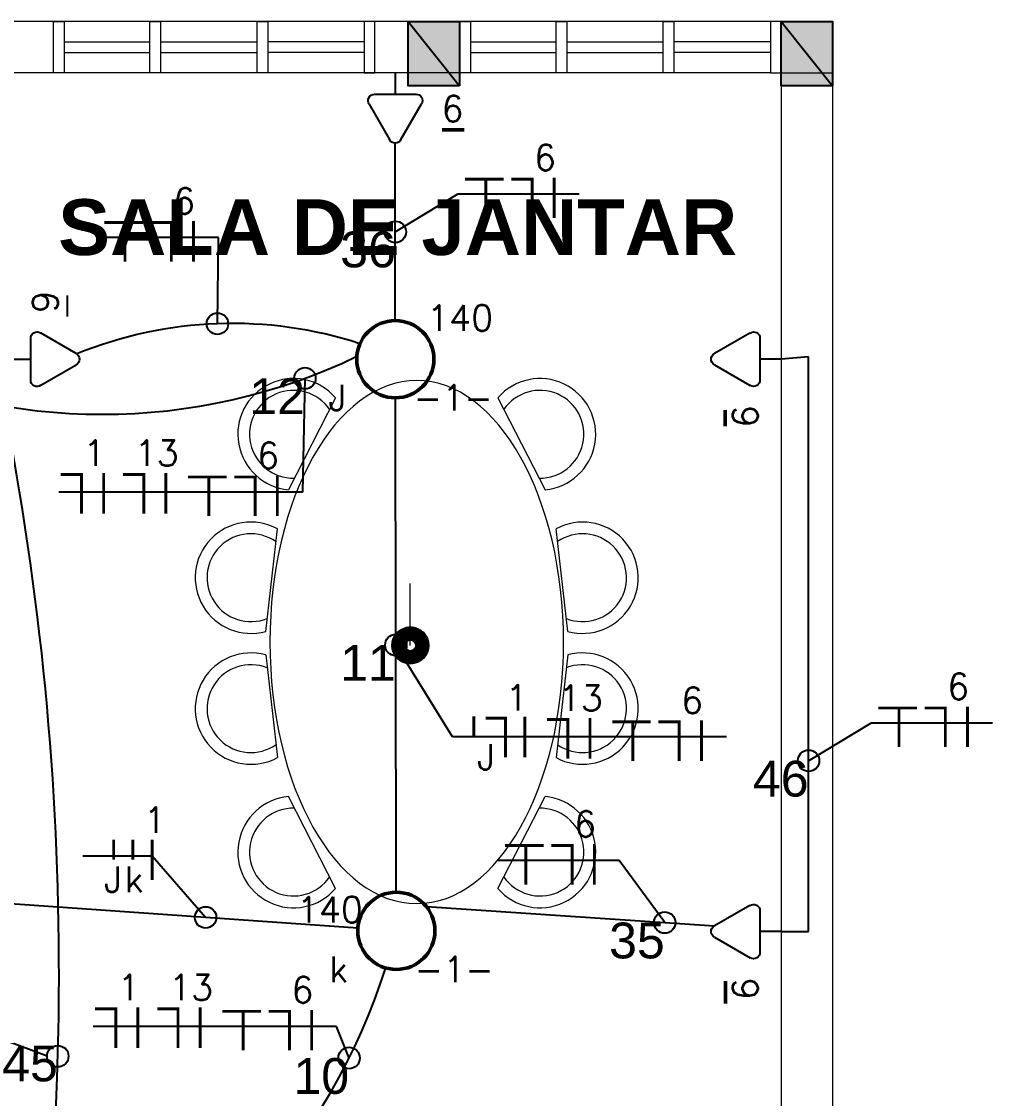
# Model space of a CAD drawing. Header units: millimetres. Extents: x 4360 to 8806, y 1896 to 3880.
# Drawn here: x 4433.37 to 4437.9, y 1944.61 to 1949.63 of the extents above; entities that cross this region are included whole.
import ezdxf
from ezdxf.enums import TextEntityAlignment as Align

# ---------------------------------------------------------------- set-up
doc = ezdxf.new("R2010")
doc.units = ezdxf.units.MM
doc.linetypes.add('Contínuo', pattern=[0])
for name, color, linetype, lineweight in [('C-Moveis', 7, 'Continuous', 5), ('C-Paredes-Acessorios', 20, 'Continuous', 5), ('C-Texto', 4, 'Continuous', 9), ('ILUMINAÇÃO', 1, 'Contínuo', 50), ('TOMADAS', 1, 'Continuous', 25)]:
    doc.layers.add(name, color=color, linetype=linetype, lineweight=lineweight)
doc.layers.add('C-Pilares', color=7, linetype='Continuous', plot=False)
doc.layers.add('CIRCUITOS', color=255, linetype='Continuous')
doc.layers.add('Eletrodutos', color=4, linetype='Continuous')
doc.styles.add('BOLD', font='arialbd.ttf')
doc.styles.add('RomanS', font='romans.shx')
doc.styles.get("Standard").update_dxf_attribs({"font": 'arial.ttf'})

# ---------------------------------------------------------------- blocks, each defined once
blk = doc.blocks.new('A$C2A3D30EB')
at = {"layer": 'C-Pilares'}
for color, points in [(6, [(0, 0), (24, 30), (0, 30)]), (6, [(24, 30), (0, 30), (0, 0)]), (135, [(24, 30), (0, 0), (24, 0)])]:
    blk.add_hatch(color=color, dxfattribs=at).paths.add_polyline_path(points)
blk.add_line((24, 30), (0, 0), dxfattribs=at)
at = {"layer": 'C-Pilares', "color": 7}
blk.add_lwpolyline([(0, 0), (24, 0), (24, 30), (0, 30)], close=True, dxfattribs=at)
blk = doc.blocks.new('A$C0BD3781F')
blk.add_circle((0.36, 0.36), 0.36)
at = {"style": 'RomanS', "flags": 8}
for tag, p in [('001', (0.188, 0.472)), ('009', (0.502, 0.474)), ('020', (0.356, 0.232))]:
    blk.add_attdef(tag, text='', height=0.16, dxfattribs=at).set_placement(p, align=Align.MIDDLE_CENTER)
blk = doc.blocks.new('TEBAI01')
for p, q in [((-1.617, 1.949), (-0.353, 4.139)), ((0.353, 4.139), (1.631, 1.925)), ((-1.297, 1.32), (1.28, 1.32)), ((0, 0), (0, 1.32))]:
    blk.add_line(p, q)
for centre, start, end in [((0, 3.967), 26.04787, 153.95213), ((-1.302, 1.713), 143.13324, 270.77697), ((1.3, 1.713), 267.18113, 32.56886)]:
    blk.add_arc(centre, 0.393, start, end)
at = {"style": 'RomanS', "flags": 8}
for tag, p in [('020', (-5.031, 2.198)), ('001', (3.561, 2.226))]:
    blk.add_attdef(tag, text='', height=1.6, dxfattribs=at).set_placement(p, align=Align.MIDDLE_CENTER)
blk = doc.blocks.new('FNT')
at = {"const_width": 0.24}
for points in [[(0.12, 1.68), (0.12, -1.68)], [(1.84, 1.56), (3.68, 1.56)], [(1.96, 1.44), (1.96, -1.68)], [(4.32, 1.56), (7.52, 1.56)], [(5.8, 1.44), (5.8, -1.68)]]:
    blk.add_lwpolyline(points, dxfattribs=at)
at = {"style": 'RomanS', "flags": 8}
blk.add_attdef('001', text='', height=1.6, dxfattribs=at).set_placement((0.888, 3.343), align=Align.MIDDLE_CENTER)
blk = doc.blocks.new('A$C27EA2FDF')
at = {"const_width": 0.009}
for points in [[(0.0398, 0.126), (0.0398, 0)], [(0.1043, 0.1215), (0.1733, 0.1215)], [(0.1088, 0.117), (0.1088, 0)]]:
    blk.add_lwpolyline(points, dxfattribs=at)
at = {"style": 'RomanS', "flags": 8}
blk.add_attdef('001', text='', height=0.06, dxfattribs=at).set_placement((0.0686, 0.1884), align=Align.MIDDLE_CENTER)
blk = doc.blocks.new('FRR')
at = {"const_width": 0.24}
for points in [[(0.12, 1.68), (0.12, -1.68)], [(1.72, 1.68), (1.72, 0)], [(3.32, 1.68), (3.32, 0)]]:
    blk.add_lwpolyline(points, dxfattribs=at)
at = {"style": 'RomanS', "flags": 8}
for tag, p in [('001', (-0.099, 3.31)), ('009', (1.633, -1.63)), ('030', (3.365, -1.63))]:
    blk.add_attdef(tag, text='', height=1.6, dxfattribs=at).set_placement(p, align=Align.MIDDLE_CENTER)
blk = doc.blocks.new('FNR')
at = {"const_width": 0.24}
for points in [[(0.12, 1.68), (0.12, -1.68)], [(1.72, 1.68), (1.72, -1.68)], [(4.348, 1.697), (4.348, 0.017)], [(1.76, 1.56), (3.36, 1.56)]]:
    blk.add_lwpolyline(points, dxfattribs=at)
at = {"style": 'RomanS', "flags": 8}
for tag, p in [('001', (0.787, 3.267)), ('009', (4.35, -1.654))]:
    blk.add_attdef(tag, text='', height=1.6, dxfattribs=at).set_placement(p, align=Align.MIDDLE_CENTER)

msp = doc.modelspace()

# ---------------------------------------------------------------- hatches: boundary and pattern name
at = {"layer": 'C-Moveis'}
h = msp.add_hatch(dxfattribs=at)
h.set_pattern_fill('ANSI31', color=256, scale=0.01, angle=-90)
h.set_pattern_definition([(315, (-150519.8387877, -382088.0034374), (0.000883883476483, 0.000883883476483), [])])
h.paths.add_polyline_path([(4435.18851, 1946.80782, -1), (4435.18851, 1946.63534, -1)])
h.paths.add_polyline_path([(4435.18851, 1946.69694, 1), (4435.18851, 1946.74622, 1)], flags=16)
h = msp.add_hatch(dxfattribs=at)
h.set_pattern_fill('ANSI31', color=256, scale=0.01, angle=-90)
h.set_pattern_definition([(315, (-150523.4951777, -382088.2361455), (0.000883883476483, 0.000883883476483), [])])
h.paths.add_polyline_path([(4435.18851, 1946.80782, -1), (4435.18851, 1946.63534, -1)])
h.paths.add_polyline_path([(4435.18851, 1946.69694, 1), (4435.18851, 1946.74622, 1)], flags=16)

# ---------------------------------------------------------------- linework, layer by layer
for p, q in [((4434.83961, 1947.8768), (4434.61986, 1947.44791)), ((4434.83961, 1947.8768), (4434.61986, 1947.44791)), ((4435.59737, 1947.8768), (4435.81712, 1947.44791)), ((4435.59737, 1947.8768), (4435.81712, 1947.44791)), ((4434.51409, 1946.78703), (4434.56811, 1947.26589)), ((4434.51409, 1946.78703), (4434.56811, 1947.26589)), ((4435.9229, 1946.78703), (4435.86887, 1947.26589)), ((4435.9229, 1946.78703), (4435.86887, 1947.26589)), ((4435.18851, 1946.72158), (4435.18851, 1947.01096)), ((4435.18851, 1946.72158), (4435.18851, 1947.01096)), ((4434.51409, 1946.67697), (4434.56811, 1946.1981)), ((4434.51409, 1946.67697), (4434.56811, 1946.1981)), ((4435.9229, 1946.67697), (4435.86887, 1946.1981)), ((4435.9229, 1946.67697), (4435.86887, 1946.1981)), ((4434.83961, 1945.5872), (4434.61986, 1946.01609)), ((4434.83961, 1945.5872), (4434.61986, 1946.01609)), ((4435.59737, 1945.5872), (4435.81712, 1946.01609)), ((4435.59737, 1945.5872), (4435.81712, 1946.01609))]:
    msp.add_line(p, q, dxfattribs=at)
for radius in [0.08624, 0.08624, 0.02464, 0.02464]:
    msp.add_circle((4435.18851, 1946.72158), radius, dxfattribs=at)
for centre, radius, start, end in [((4434.64346, 1947.70656), 0.25972, 40.955, 264.78708), ((4434.64346, 1947.70656), 0.25972, 40.955, 264.78708), ((4435.79352, 1947.70656), 0.25972, 275.21292, 139.045), ((4435.79352, 1947.70656), 0.25972, 275.21292, 139.045), ((4434.64346, 1947.70656), 0.20472, 34.60781, 271.13428), ((4434.64346, 1947.70656), 0.20472, 34.60781, 271.13428), ((4435.79352, 1947.70656), 0.20472, 268.86572, 145.39219), ((4435.79352, 1947.70656), 0.20472, 268.86572, 145.39219), ((4434.44477, 1947.03733), 0.25972, 61.64715, 285.47923), ((4434.44477, 1947.03733), 0.25972, 61.64715, 285.47923), ((4435.99221, 1947.03733), 0.25972, 254.52077, 118.35285), ((4435.99221, 1947.03733), 0.25972, 254.52077, 118.35285), ((4434.44477, 1947.03733), 0.20472, 55.29995, 291.82643), ((4434.44477, 1947.03733), 0.20472, 55.29995, 291.82643), ((4435.99221, 1947.03733), 0.20472, 248.17357, 124.70005), ((4435.99221, 1947.03733), 0.20472, 248.17357, 124.70005), ((4434.44477, 1946.42667), 0.25972, 74.52077, 298.35285), ((4434.44477, 1946.42667), 0.25972, 74.52077, 298.35285), ((4435.99221, 1946.42667), 0.25972, 241.64715, 105.47923), ((4435.99221, 1946.42667), 0.25972, 241.64715, 105.47923), ((4434.44477, 1946.42667), 0.20472, 68.17357, 304.70005), ((4434.44477, 1946.42667), 0.20472, 68.17357, 304.70005), ((4435.99221, 1946.42667), 0.20472, 235.29995, 111.82643), ((4435.99221, 1946.42667), 0.20472, 235.29995, 111.82643), ((4434.64346, 1945.75744), 0.25972, 95.21292, 319.045), ((4434.64346, 1945.75744), 0.25972, 95.21292, 319.045), ((4435.79352, 1945.75744), 0.25972, 220.955, 84.78708), ((4435.79352, 1945.75744), 0.25972, 220.955, 84.78708), ((4434.64346, 1945.75744), 0.20472, 88.86572, 325.39219), ((4434.64346, 1945.75744), 0.20472, 88.86572, 325.39219), ((4435.79352, 1945.75744), 0.20472, 214.60781, 91.13428), ((4435.79352, 1945.75744), 0.20472, 214.60781, 91.13428)]:
    msp.add_arc(centre, radius, start, end, dxfattribs=at)
at = {"layer": 'C-Moveis', "extrusion": (0, 0, -1)}
msp.add_ellipse((4435.21849, 1946.737), major_axis=(0, -1.22), ratio=0.5614754, dxfattribs=at)
msp.add_ellipse((4435.21849, 1946.737), major_axis=(0, -1.22), ratio=0.5614754, dxfattribs=at)
at = {"layer": 'C-Paredes-Acessorios'}
for p, q in [((4437.15851, 1949.63158), (4430.31351, 1949.63158)), ((4437.15851, 1949.63158), (4430.31351, 1949.63158)), ((4434.97351, 1949.63158), (4433.52351, 1949.63158)), ((4433.52351, 1949.39158), (4433.52351, 1949.63158)), ((4434.97351, 1949.63158), (4433.52351, 1949.63158)), ((4433.52351, 1949.39158), (4433.52351, 1949.63158)), ((4435.41851, 1949.63158), (4434.15351, 1949.63158)), ((4435.41851, 1949.63158), (4434.15351, 1949.63158)), ((4435.02351, 1949.39158), (4435.02351, 1949.63158)), ((4435.02351, 1949.39158), (4435.02351, 1949.63158)), ((4436.86851, 1949.63158), (4435.41851, 1949.63158)), ((4435.41851, 1949.39158), (4435.41851, 1949.63158)), ((4436.86851, 1949.63158), (4435.41851, 1949.63158)), ((4435.41851, 1949.39158), (4435.41851, 1949.63158)), ((4437.15851, 1949.63158), (4436.91851, 1949.63158)), ((4436.91851, 1949.39158), (4436.91851, 1949.63158)), ((4437.15851, 1949.63158), (4436.91851, 1949.63158)), ((4436.91851, 1949.39158), (4436.91851, 1949.63158)), ((4437.15851, 1949.63158), (4437.15851, 1940.21158)), ((4437.15851, 1949.63158), (4437.15851, 1940.21158)), ((4433.57351, 1949.53658), (4433.97351, 1949.53658)), ((4433.57351, 1949.53658), (4433.97351, 1949.53658)), ((4434.02351, 1949.53658), (4434.47351, 1949.53658)), ((4434.02351, 1949.53658), (4434.47351, 1949.53658)), ((4434.97351, 1949.53658), (4434.52351, 1949.53658)), ((4434.97351, 1949.53658), (4434.52351, 1949.53658)), ((4435.46851, 1949.53658), (4435.86851, 1949.53658)), ((4435.46851, 1949.53658), (4435.86851, 1949.53658)), ((4435.91851, 1949.53658), (4436.36851, 1949.53658)), ((4435.91851, 1949.53658), (4436.36851, 1949.53658)), ((4436.86851, 1949.53658), (4436.41851, 1949.53658)), ((4436.86851, 1949.53658), (4436.41851, 1949.53658)), ((4433.57351, 1949.48658), (4433.97351, 1949.48658)), ((4433.57351, 1949.48658), (4433.97351, 1949.48658)), ((4434.02351, 1949.48658), (4434.47351, 1949.48658)), ((4434.02351, 1949.48658), (4434.47351, 1949.48658)), ((4434.97351, 1949.48658), (4434.52351, 1949.48658)), ((4434.97351, 1949.48658), (4434.52351, 1949.48658)), ((4435.46851, 1949.48658), (4435.86851, 1949.48658)), ((4435.46851, 1949.48658), (4435.86851, 1949.48658)), ((4435.91851, 1949.48658), (4436.36851, 1949.48658)), ((4435.91851, 1949.48658), (4436.36851, 1949.48658)), ((4436.86851, 1949.48658), (4436.41851, 1949.48658)), ((4436.86851, 1949.48658), (4436.41851, 1949.48658)), ((4435.17851, 1949.39158), (4433.31851, 1949.39158)), ((4435.41851, 1949.39158), (4433.31851, 1949.39158)), ((4434.97351, 1949.39158), (4433.52351, 1949.39158)), ((4434.97351, 1949.39158), (4433.52351, 1949.39158)), ((4436.86851, 1949.39158), (4435.41851, 1949.39158)), ((4436.86851, 1949.39158), (4435.41851, 1949.39158)), ((4436.91851, 1949.39158), (4437.15851, 1949.39158)), ((4436.91851, 1949.39158), (4436.91851, 1944.05158)), ((4436.91851, 1949.39158), (4437.15851, 1949.39158))]:
    msp.add_line(p, q, dxfattribs=at)
at = {"layer": 'C-Paredes-Acessorios', "color": 3}
for points in [[(4433.52351, 1949.63158), (4433.57351, 1949.63158), (4433.57351, 1949.39158), (4433.52351, 1949.39158)], [(4433.52351, 1949.63158), (4433.57351, 1949.63158), (4433.57351, 1949.39158), (4433.52351, 1949.39158)], [(4435.02351, 1949.63158), (4434.97351, 1949.63158), (4434.97351, 1949.39158), (4435.02351, 1949.39158)], [(4435.02351, 1949.63158), (4435.02351, 1949.63158), (4434.97351, 1949.63158), (4434.97351, 1949.39158), (4435.02351, 1949.39158)], [(4435.02351, 1949.63158), (4434.97351, 1949.63158), (4434.97351, 1949.39158), (4435.02351, 1949.39158)], [(4435.02351, 1949.63158), (4435.02351, 1949.63158), (4434.97351, 1949.63158), (4434.97351, 1949.39158), (4435.02351, 1949.39158)], [(4435.41851, 1949.63158), (4435.46851, 1949.63158), (4435.46851, 1949.39158), (4435.41851, 1949.39158)], [(4435.41851, 1949.63158), (4435.46851, 1949.63158), (4435.46851, 1949.39158), (4435.41851, 1949.39158)], [(4436.91851, 1949.63158), (4436.86851, 1949.63158), (4436.86851, 1949.39158), (4436.91851, 1949.39158)], [(4436.91851, 1949.63158), (4436.91851, 1949.63158), (4436.86851, 1949.63158), (4436.86851, 1949.39158), (4436.91851, 1949.39158)], [(4436.91851, 1949.63158), (4436.86851, 1949.63158), (4436.86851, 1949.39158), (4436.91851, 1949.39158)], [(4436.91851, 1949.63158), (4436.91851, 1949.63158), (4436.86851, 1949.63158), (4436.86851, 1949.39158), (4436.91851, 1949.39158)]]:
    msp.add_lwpolyline(points, dxfattribs=at)
for points in [[(4433.97351, 1949.39158), (4433.97351, 1949.63158), (4434.02351, 1949.63158), (4434.02351, 1949.39158)], [(4433.97351, 1949.39158), (4433.97351, 1949.63158), (4434.02351, 1949.63158), (4434.02351, 1949.39158)], [(4434.47351, 1949.39158), (4434.47351, 1949.63158), (4434.52351, 1949.63158), (4434.52351, 1949.39158)], [(4434.47351, 1949.39158), (4434.47351, 1949.63158), (4434.52351, 1949.63158), (4434.52351, 1949.39158)], [(4435.86851, 1949.39158), (4435.86851, 1949.63158), (4435.91851, 1949.63158), (4435.91851, 1949.39158)], [(4435.86851, 1949.39158), (4435.86851, 1949.63158), (4435.91851, 1949.63158), (4435.91851, 1949.39158)], [(4436.36851, 1949.39158), (4436.36851, 1949.63158), (4436.41851, 1949.63158), (4436.41851, 1949.39158)], [(4436.36851, 1949.39158), (4436.36851, 1949.63158), (4436.41851, 1949.63158), (4436.41851, 1949.39158)]]:
    msp.add_lwpolyline(points, close=True, dxfattribs=at)
at = {"layer": 'CIRCUITOS'}
for p, q in [((4435.11851, 1948.65059), (4435.4082, 1948.82651)), ((4434.28883, 1948.22194), (4434.29335, 1948.62397)), ((4434.69682, 1947.96759), (4434.68474, 1947.43696)), ((4435.38585, 1946.29456), (4435.12094, 1946.72339)), ((4437.04646, 1946.18347), (4437.33616, 1946.35939)), ((4433.98434, 1945.73849), (4433.66142, 1945.73849)), ((4434.23328, 1945.45274), (4433.98434, 1945.73849)), ((4436.37543, 1945.42872), (4436.16352, 1945.71797)), ((4434.90302, 1944.79684), (4434.84477, 1944.94446))]:
    msp.add_line(p, q, dxfattribs=at)
at = {"layer": 'CIRCUITOS', "linetype": 'Continuous'}
for p, q in [((4435.97638, 1948.82651), (4435.4082, 1948.82651)), ((4434.29335, 1948.62397), (4433.72517, 1948.62397)), ((4434.68474, 1947.43696), (4433.54838, 1947.43696)), ((4437.90434, 1946.35939), (4437.33616, 1946.35939)), ((4436.66293, 1946.29456), (4435.38585, 1946.29456)), ((4436.16352, 1945.71797), (4435.59534, 1945.71797)), ((4434.84477, 1944.94446), (4433.70841, 1944.94446)), ((4433.49392, 1944.80522), (4433.27868, 1944.8858))]:
    msp.add_line(p, q, dxfattribs=at)
at = {"layer": 'CIRCUITOS'}
for centre in [(4435.11851, 1948.65059), (4434.28883, 1948.22194), (4434.69682, 1947.96759), (4435.12094, 1946.72339), (4437.04646, 1946.18347), (4434.23328, 1945.45274), (4436.37543, 1945.42872), (4433.54392, 1944.80522), (4434.90302, 1944.79684)]:
    msp.add_circle(centre, 0.05, dxfattribs=at)
at = {"layer": 'Eletrodutos'}
for p, q in [((4435.11851, 1948.23658), (4435.11851, 1949.06459)), ((4437.04646, 1948.06726), (4436.91851, 1948.05658)), ((4437.04646, 1945.38658), (4437.04646, 1948.06726)), ((4435.12304, 1945.57019), (4435.11884, 1947.87658)), ((4434.94381, 1945.4028), (4433.08285, 1945.53358)), ((4435.26327, 1945.50344), (4436.60806, 1945.4131)), ((4436.91851, 1945.38658), (4437.04646, 1945.38658))]:
    msp.add_line(p, q, dxfattribs=at)
for centre, radius, start, end in [((4419.87722, 1945.2007), 13.67242, 352.446936, 15.084797), ((4434.35844, 1946.29793), 1.92526, 71.99118, 112.15297), ((4433.75149, 1950.54163), 2.74214, 244.33801, 295.66199), ((4432.25852, 1946.11649), 2.95548, 293.37311, 342.28391)]:
    msp.add_arc(centre, radius, start, end, dxfattribs=at)
at = {"layer": 'ILUMINAÇÃO'}
for p, q in [((4435.44022, 1949.12594), (4435.33732, 1949.12594)), ((4436.65811, 1947.81952), (4436.65811, 1947.74451)), ((4436.65959, 1945.15568), (4436.65959, 1945.05066))]:
    msp.add_line(p, q, dxfattribs=at)
at = {"layer": 'TOMADAS'}
msp.add_line((4433.5882, 1948.3532), (4433.5882, 1948.25568), dxfattribs=at)

# ---------------------------------------------------------------- block references
at = {"layer": 'C-Paredes-Acessorios', "xscale": -0.01, "yscale": 0.01, "zscale": 0.01}
for p in [(4435.41851, 1949.33158), (4435.41851, 1949.33158), (4437.15851, 1949.33158), (4437.15851, 1949.33158)]:
    msp.add_blockref('A$C2A3D30EB', p, dxfattribs=at)
at = {"layer": 'CIRCUITOS', "lineweight": 30}
ref = msp.add_blockref('FNT', (4435.86673, 1948.80894), dxfattribs=dict(at, xscale=-0.05624999999918144, yscale=0.05624999999918144, zscale=0.05624999999918144))
ref.add_attrib('001', '6', dxfattribs={"layer": '0', "height": 0.12, "style": 'RomanS', "flags": 8}).set_placement((4435.8168, 1948.99697), align=Align.MIDDLE_CENTER)
ref = msp.add_blockref('FNT', (4434.1837, 1948.60641), dxfattribs=dict(at, xscale=-0.05624999999918144, yscale=0.05624999999918144, zscale=0.05624999999918144))
ref.add_attrib('001', '6', dxfattribs={"layer": '0', "height": 0.12, "style": 'RomanS', "flags": 8}).set_placement((4434.13377, 1948.79444), align=Align.MIDDLE_CENTER)
at = {"layer": 'CIRCUITOS'}
ref = msp.add_blockref('A$C27EA2FDF', (4433.81751, 1947.33635), dxfattribs=dict(at, xscale=-1.5, yscale=1.5, zscale=1.5))
ref.add_attrib('001', '1', dxfattribs={"layer": '0', "height": 0.12, "style": 'RomanS', "flags": 8}).set_placement((4433.71465, 1947.61888), align=Align.MIDDLE_CENTER)
ref = msp.add_blockref('A$C27EA2FDF', (4434.10807, 1947.33635), dxfattribs=dict(at, xscale=-1.5, yscale=1.5, zscale=1.5))
ref.add_attrib('001', '13', dxfattribs={"layer": '0', "height": 0.12, "style": 'RomanS', "flags": 8}).set_placement((4434.00521, 1947.61888), align=Align.MIDDLE_CENTER)
at = {"layer": 'CIRCUITOS', "lineweight": 30}
ref = msp.add_blockref('FNT', (4434.57509, 1947.41939), dxfattribs=dict(at, xscale=-0.05624999999918144, yscale=0.05624999999918144, zscale=0.05624999999918144))
ref.add_attrib('001', '6', dxfattribs={"layer": '0', "height": 0.12, "style": 'RomanS', "flags": 8}).set_placement((4434.52516, 1947.60742), align=Align.MIDDLE_CENTER)
ref = msp.add_blockref('FNT', (4437.79468, 1946.34182), dxfattribs=dict(at, xscale=-0.05624999999918144, yscale=0.05624999999918144, zscale=0.05624999999918144))
ref.add_attrib('001', '6', dxfattribs={"layer": '0', "height": 0.12, "style": 'RomanS', "flags": 8}).set_placement((4437.74475, 1946.52985), align=Align.MIDDLE_CENTER)
at = {"layer": 'CIRCUITOS'}
ref = msp.add_blockref('FNR', (4435.72915, 1946.29456), dxfattribs=dict(at, xscale=-0.05624999999999998, yscale=0.05624999999999998, zscale=0.05624999999999998))
ref.add_attrib('001', '1', dxfattribs={"layer": '0', "height": 0.12, "style": 'RomanS'}).set_placement((4435.68488, 1946.47833), align=Align.MIDDLE_CENTER)
ref.add_attrib('009', 'J', dxfattribs={"layer": '0', "height": 0.12, "style": 'RomanS'}).set_placement((4435.54235, 1946.20151), align=Align.MIDDLE_CENTER)
ref = msp.add_blockref('A$C27EA2FDF', (4436.08625, 1946.19395), dxfattribs=dict(at, xscale=-1.5, yscale=1.5, zscale=1.5))
ref.add_attrib('001', '13', dxfattribs={"layer": '0', "height": 0.12, "style": 'RomanS', "flags": 8}).set_placement((4435.9834, 1946.47649), align=Align.MIDDLE_CENTER)
at = {"layer": 'CIRCUITOS', "lineweight": 30}
ref = msp.add_blockref('FNT', (4436.55328, 1946.27699), dxfattribs=dict(at, xscale=-0.05624999999918144, yscale=0.05624999999918144, zscale=0.05624999999918144))
ref.add_attrib('001', '6', dxfattribs={"layer": '0', "height": 0.12, "style": 'RomanS', "flags": 8}).set_placement((4436.50334, 1946.46502), align=Align.MIDDLE_CENTER)
at = {"layer": 'CIRCUITOS'}
ref = msp.add_blockref('FRR', (4433.99109, 1945.72155), dxfattribs=dict(at, xscale=-0.05624999999999999, yscale=0.05624999999999999, zscale=0.05624999999999999))
ref.add_attrib('001', '1', dxfattribs={"layer": '0', "height": 0.12, "style": 'RomanS'}).set_placement((4433.99665, 1945.90773), align=Align.MIDDLE_CENTER)
ref.add_attrib('009', 'k', dxfattribs={"layer": '0', "height": 0.12, "style": 'RomanS'}).set_placement((4433.89922, 1945.62985), align=Align.MIDDLE_CENTER)
ref.add_attrib('030', 'J', dxfattribs={"layer": '0', "height": 0.12, "style": 'RomanS'}).set_placement((4433.80178, 1945.62985), align=Align.MIDDLE_CENTER)
at = {"layer": 'CIRCUITOS', "lineweight": 30}
ref = msp.add_blockref('FNT', (4436.05386, 1945.7004), dxfattribs=dict(at, xscale=-0.05624999999918144, yscale=0.05624999999918144, zscale=0.05624999999918144))
ref.add_attrib('001', '6', dxfattribs={"layer": '0', "height": 0.12, "style": 'RomanS', "flags": 8}).set_placement((4436.00393, 1945.88843), align=Align.MIDDLE_CENTER)
at = {"layer": 'CIRCUITOS'}
ref = msp.add_blockref('A$C27EA2FDF', (4433.97754, 1944.84385), dxfattribs=dict(at, xscale=-1.5, yscale=1.5, zscale=1.5))
ref.add_attrib('001', '1', dxfattribs={"layer": '0', "height": 0.12, "style": 'RomanS', "flags": 8}).set_placement((4433.87468, 1945.12638), align=Align.MIDDLE_CENTER)
ref = msp.add_blockref('A$C27EA2FDF', (4434.2681, 1944.84385), dxfattribs=dict(at, xscale=-1.5, yscale=1.5, zscale=1.5))
ref.add_attrib('001', '13', dxfattribs={"layer": '0', "height": 0.12, "style": 'RomanS', "flags": 8}).set_placement((4434.16524, 1945.12638), align=Align.MIDDLE_CENTER)
at = {"layer": 'CIRCUITOS', "lineweight": 30}
ref = msp.add_blockref('FNT', (4434.73512, 1944.92689), dxfattribs=dict(at, xscale=-0.05624999999918144, yscale=0.05624999999918144, zscale=0.05624999999918144))
ref.add_attrib('001', '6', dxfattribs={"layer": '0', "height": 0.12, "style": 'RomanS', "flags": 8}).set_placement((4434.68519, 1945.11492), align=Align.MIDDLE_CENTER)
at = {"layer": 'ILUMINAÇÃO'}
ref = msp.add_blockref('A$C0BD3781F', (4435.29848, 1948.23658), dxfattribs=dict(at, xscale=0.5, yscale=0.5, zscale=0.5, rotation=180))
ref.add_attrib('020', '140', dxfattribs={"layer": '0', "height": 0.12, "style": 'RomanS', "flags": 8}).set_placement((4435.42046, 1948.24909), align=Align.MIDDLE_CENTER)
ref.add_attrib('009', 'J', dxfattribs={"layer": '0', "height": 0.12, "style": 'RomanS', "flags": 8}).set_placement((4434.84851, 1947.87658), align=Align.MIDDLE_CENTER)
ref.add_attrib('001', '-1-', dxfattribs={"layer": '0', "height": 0.12, "style": 'RomanS', "flags": 8}).set_placement((4435.38851, 1947.87658), align=Align.MIDDLE_CENTER)
ref = msp.add_blockref('A$C0BD3781F', (4435.30334, 1945.57018), dxfattribs=dict(at, xscale=0.5, yscale=0.5, zscale=0.5, rotation=180))
ref.add_attrib('020', '140', dxfattribs={"layer": '0', "height": 0.12, "style": 'RomanS', "flags": 8}).set_placement((4434.81327, 1945.4892), align=Align.MIDDLE_CENTER)
ref.add_attrib('009', 'k', dxfattribs={"layer": '0', "height": 0.12, "style": 'RomanS', "flags": 8}).set_placement((4434.85336, 1945.21019), align=Align.MIDDLE_CENTER)
ref.add_attrib('001', '-1-', dxfattribs={"layer": '0', "height": 0.12, "style": 'RomanS', "flags": 8}).set_placement((4435.39336, 1945.21019), align=Align.MIDDLE_CENTER)
at = {"layer": 'TOMADAS'}
ref = msp.add_blockref('TEBAI01', (4435.11849, 1949.39158), dxfattribs=dict(at, xscale=-0.07500000006984917, yscale=0.07500000006984917, zscale=0.07500000006984917, rotation=180))
ref.add_attrib('001', '6', dxfattribs={"layer": '0', "height": 0.12, "style": 'RomanS', "flags": 8}).set_placement((4435.38557, 1949.22461), align=Align.MIDDLE_CENTER)
ref = msp.add_blockref('TEBAI01', (4433.31851, 1948.05658), dxfattribs=dict(at, xscale=-0.07500000006984917, yscale=0.07500000006984917, zscale=0.07500000006984917, rotation=270))
ref.add_attrib('001', '6', dxfattribs={"layer": '0', "height": 0.12, "rotation": 270, "style": 'RomanS', "flags": 8}).set_placement((4433.48548, 1948.32366), align=Align.MIDDLE_CENTER)
ref = msp.add_blockref('TEBAI01', (4436.91851, 1948.05658), dxfattribs=dict(at, xscale=-0.07500000006984917, yscale=0.07500000006984917, zscale=0.07500000006984917, rotation=90))
ref.add_attrib('001', '6', dxfattribs={"layer": '0', "height": 0.12, "rotation": 90, "style": 'RomanS', "flags": 8}).set_placement((4436.75153, 1947.78951), align=Align.MIDDLE_CENTER)
ref = msp.add_blockref('TEBAI01', (4436.91851, 1945.38658), dxfattribs=dict(at, xscale=-0.07500000006984917, yscale=0.07500000006984917, zscale=0.07500000006984917, rotation=90))
ref.add_attrib('001', '6', dxfattribs={"layer": '0', "height": 0.12, "rotation": 90, "style": 'RomanS', "flags": 8}).set_placement((4436.75153, 1945.11951), align=Align.MIDDLE_CENTER)

# ---------------------------------------------------------------- texts
at = {"layer": 'C-Texto', "style": 'BOLD'}
msp.add_text('SALA DE JANTAR', height=0.26, dxfattribs=at).set_placement((4433.54563, 1948.54258))
at = {"layer": 'Eletrodutos', "char_height": 0.167023, "attachment_point": 3}
for s, insert in [('36', (4435.12094, 1948.65206)), ('12', (4434.69682, 1947.96759)), ('11', (4435.12094, 1946.72339)), ('46', (4437.04646, 1946.18347)), ('35', (4436.37543, 1945.42872)), ('45', (4433.54392, 1944.85522)), ('10', (4434.90302, 1944.79684))]:
    msp.add_mtext_dynamic_manual_height_columns(s, width=0.2590259, gutter_width=0.83512, heights=[0], dxfattribs=dict(at, insert=insert))

doc.saveas('drawing.dxf')
